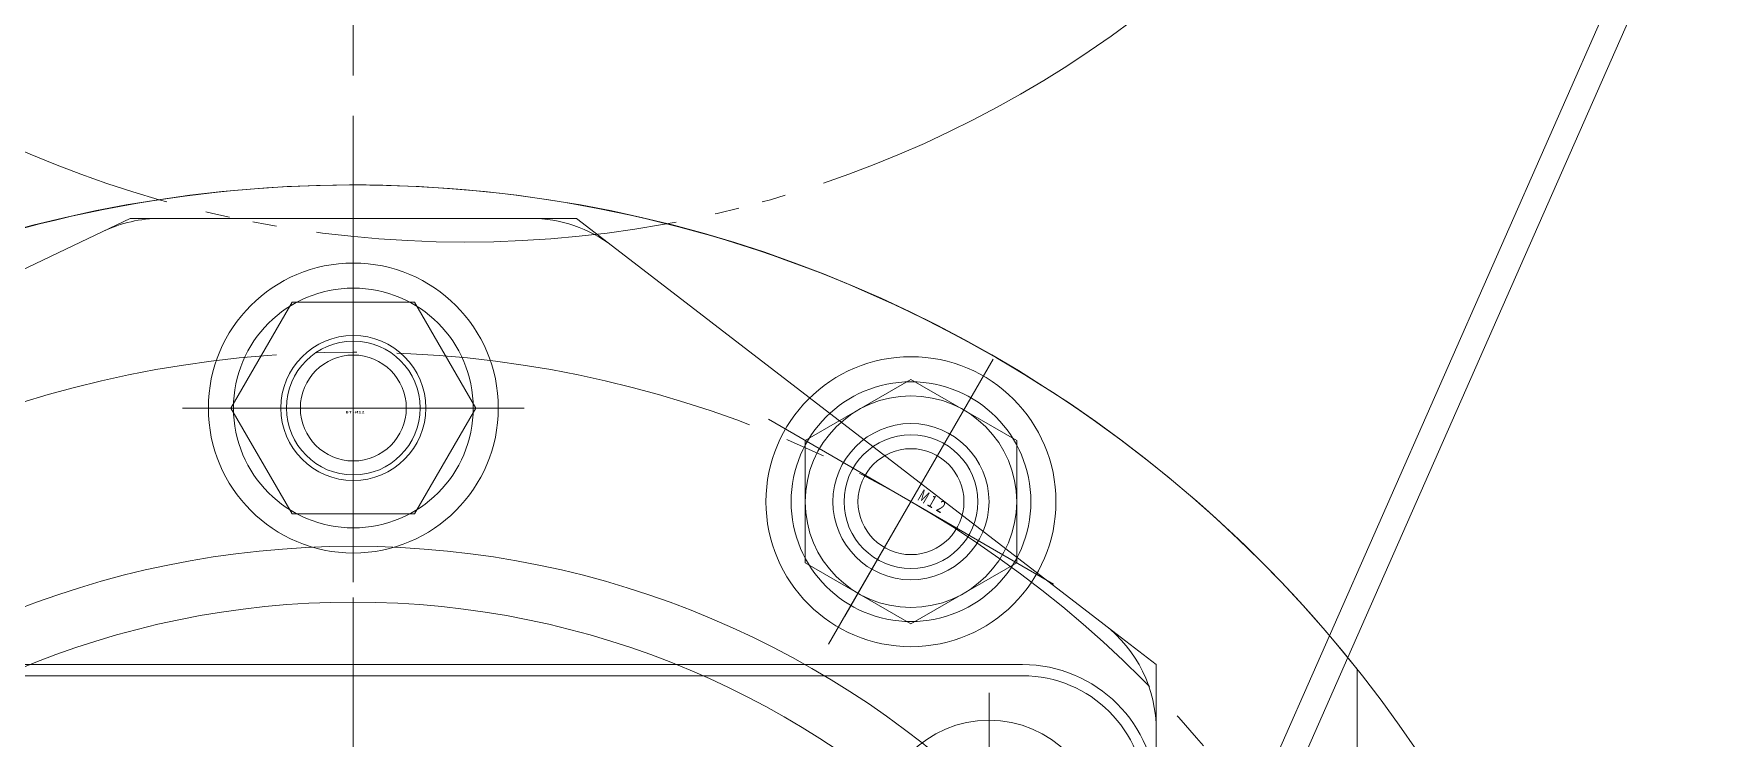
# Model space of a CAD drawing. Units: millimetres at full size. Extents: x -19442 to 19442, y -5866 to 5866.
# Drawn here: x -17697.7 to -17546.9, y -312.9 to -249.7 of the extents above; entities that cross this region are included whole.
import ezdxf
from ezdxf.enums import TextEntityAlignment as Align

# ---------------------------------------------------------------- set-up
doc = ezdxf.new("R2010")
doc.units = ezdxf.units.MM
doc.header["$LTSCALE"] = 3.6
doc.linetypes.add('CHAIN2', pattern=[12, 9, -1, 1, -1])
doc.linetypes.add('DOUBLE_CHAIN2', pattern=[12.8, 9, -1, 0.6, -0.6, 0.6, -1])
for name, color, linetype, lineweight in [('0-2_06_PHANTOM', 2, 'DOUBLE_CHAIN2', 9), ('0-3_04_HIDDEN', 7, 'Continuous', 9), ('0-4_05_CENTER', 2, 'CHAIN2', 9), ('0-6_0', 2, 'Continuous', 9), ('0-7_10_DRAFT', 1, 'Continuous', 9)]:
    doc.layers.add(name, color=color, linetype=linetype, lineweight=lineweight)
doc.styles.add('ＭＳ ゴシック', font='')
doc.styles.get('ＭＳ ゴシック').set_extended_font_data('MS Gothic')

# ---------------------------------------------------------------- blocks, each defined once
blk = doc.blocks.new('A$C06233B12_1')
at = {"layer": '0-3_04_HIDDEN'}
for radius in [82.6, 77.6]:
    blk.add_circle((0, 0), radius, dxfattribs=at)
at = {"layer": '0-4_05_CENTER'}
for p, q in [((0, 119), (0, -119)), ((44.244, 76.633), (55.756, 96.573))]:
    blk.add_line(p, q, dxfattribs=at)
blk.add_circle((0, 0), 100, dxfattribs=at)
at = {"layer": '0-6_0', "color": 134}
for centre, radius in [((0, 0), 115), ((50, 86.603), 7)]:
    blk.add_circle(centre, radius, dxfattribs=at)
blk = doc.blocks.new('12b_1')
at = {"layer": '0-3_04_HIDDEN', "linetype": 'CHAIN2'}
for p, q in [((0, -14.766), (0, 14.766)), ((14.766, 0), (-14.766, 0))]:
    blk.add_line(p, q, dxfattribs=at)
at = {"layer": '0-3_04_HIDDEN'}
for p, q in [((5.475, 9.483), (-5.475, 9.483)), ((-5.475, -9.483), (5.475, -9.483))]:
    blk.add_line(p, q, dxfattribs=at)
for points in [[(-5.475, 9.483), (-10.95, 0), (-5.475, -9.483)], [(5.475, -9.483), (10.95, 0), (5.475, 9.483)]]:
    blk.add_lwpolyline(points, dxfattribs=at)
for radius in [13, 10.75, 9.483, 6, 4.75]:
    blk.add_circle((0, 0), radius, dxfattribs=at)
at = {"layer": '0-7_10_DRAFT', "style": 'ＭＳ ゴシック', "width": 0.6}
blk.add_text('Ｍ１２', height=1.1, dxfattribs=at).set_placement((0.31, 0.093), align=Align.BOTTOM_LEFT)
blk = doc.blocks.new('A$C21846326_1')
at = {"layer": '0-3_04_HIDDEN', "rotation": 330}
blk.add_blockref('12b_1', (50, 86.603), dxfattribs=at)
at = {"layer": '0-6_0'}
blk.add_blockref('A$C06233B12_1', (0, 0), dxfattribs=at)
blk = doc.blocks.new('M12Tz_1')
at = {"layer": '0-4_05_CENTER'}
for p, q in [((0, -10.332), (0, 10.332)), ((10.332, 0), (-10.332, 0))]:
    blk.add_line(p, q, dxfattribs=at)
at = {"layer": '0-6_0', "color": 134}
for radius in [6, 4.75]:
    blk.add_circle((0, 0), radius, dxfattribs=at)
blk = doc.blocks.new('A$C5C8B0B06_1')
at = {"layer": '0-6_0', "color": 134}
for p, q in [((105, 72), (-66.091, 72)), ((-75.603, 67.317), (-109.511, 23.235)), ((-112, 15.919), (-112, -17.289)), ((-110.834, -22.448), (-75.258, -97.159))]:
    blk.add_line(p, q, dxfattribs=at)
for centre, start, end in [((-66.091, 60), 90, 142.43141), ((-100, 15.919), 142.43141, 180), ((-100, -17.289), 180, 205.46335)]:
    blk.add_arc(centre, 12, start, end, dxfattribs=at)
at = {"layer": '0-7_10_DRAFT'}
blk.add_line((-72, 72), (-55.245, 72), dxfattribs=at)
for points in [[(-75.603, 67.317), (-72, 72), (-66.091, 72)], [(-112, 15.919), (-112, 20), (-109.511, 23.235)], [(-112, -17.289), (-112, -20), (-110.834, -22.448)]]:
    blk.add_lwpolyline(points, dxfattribs=at)
at = {"layer": '0-6_0'}
for p in [(-57, 57), (-95, 0)]:
    blk.add_blockref('M12Tz_1', p, dxfattribs=at)
blk = doc.blocks.new('GM-SHYF-RH 0.4kW、1／160、＊＊V、60Hza_1')
at = {"layer": '0-6_0'}
for p, q in [((71, -92), (71, 60)), ((72, -92), (72, 60))]:
    blk.add_line(p, q, dxfattribs=at)
at = {"layer": '0-6_0', "linetype": 'CHAIN2'}
blk.add_line((69.465, 57), (44.535, 57), dxfattribs=at)
at = {"layer": '0-6_0'}
blk.add_circle((57, 57), 10, dxfattribs=at)
for radius in [12, 11]:
    blk.add_arc((60, 60), radius, 0, 90, dxfattribs=at)
blk = doc.blocks.new('A$C285C78E6_1')
at = {"layer": '0-3_04_HIDDEN', "linetype": 'CHAIN2'}
for p, q in [((0, -15.312), (0, 15.312)), ((-15.312, 0), (15.311, 0))]:
    blk.add_line(p, q, dxfattribs=at)
at = {"layer": '0-3_04_HIDDEN'}
blk.add_lwpolyline([(5.485, -9.5), (-5.485, -9.5), (-10.97, 0), (-5.485, 9.5), (5.485, 9.5), (10.97, 0)], close=True, dxfattribs=at)
for radius in [13, 10.75]:
    blk.add_circle((0, 0), radius, dxfattribs=at)
at = {"layer": '0-7_10_DRAFT', "style": 'ＭＳ ゴシック', "width": 1.9}
blk.add_text('BT-M12', height=0.2199, dxfattribs=at).set_placement((-0.7, -0.547), align=Align.BOTTOM_LEFT)
blk = doc.blocks.new('A$C7E3831AE_1')
at = {"layer": '0-3_04_HIDDEN'}
blk.add_line((90, 71.589), (90, -71.589), dxfattribs=at)
for centre, radius in [((0, 95), 6.5), ((0, 0), 82.6), ((0, 0), 77.6)]:
    blk.add_circle(centre, radius, dxfattribs=at)
blk.add_arc((0, 0), 115, 38.49995, 132.89429, dxfattribs=at)
at = {"layer": '0-4_05_CENTER'}
for p, q in [((0, 119), (0, -119)), ((-10.5, 95), (10.5, 95))]:
    blk.add_line(p, q, dxfattribs=at)
blk = doc.blocks.new('A$C43C07574_1')
at = {"layer": '0-6_0'}
for name, p in [('A$C7E3831AE_1', (0, 0)), ('A$C285C78E6_1', (0, 95))]:
    blk.add_blockref(name, p, dxfattribs=at)
at = {"layer": '0-6_0', "rotation": 270}
blk.add_blockref('A$C5C8B0B06_1', (0, 0), dxfattribs=at)
at = {"layer": '0-6_0', "xscale": -1, "rotation": 270}
blk.add_blockref('GM-SHYF-RH 0.4kW、1／160、＊＊V、60Hza_1', (0, 0), dxfattribs=at)
blk = doc.blocks.new('A$C67AA6528_1')
at = {"layer": '0-2_06_PHANTOM', "color": 7}
blk.add_circle((0, 0), 100.12, dxfattribs=at)
blk = doc.blocks.new('A$C79CD6906_1')
at = {"layer": '0-3_04_HIDDEN'}
for p, q in [((55.045, 0.928), (197.895, 324.928)), ((57.15, 0), (89.169, 72.622))]:
    blk.add_line(p, q, dxfattribs=at)
at = {"layer": '0-4_05_CENTER'}
for p, q in [((0, 330), (0, -119)), ((44.059, 76.312), (55.941, 96.893))]:
    blk.add_line(p, q, dxfattribs=at)
blk.add_circle((0, 0), 100, dxfattribs=at)
at = {"layer": '0-6_0', "color": 134}
blk.add_line((89.169, 72.622), (200, 324), dxfattribs=at)
for centre, radius in [((0, 0), 115), ((50, 86.603), 7)]:
    blk.add_circle(centre, radius, dxfattribs=at)

msp = doc.modelspace()

# ---------------------------------------------------------------- block references
at = {"layer": '0-6_0'}
for name, p in [('A$C79CD6906_1', (-17669.048, -378.253)), ('A$C67AA6528_1', (-17659.048, -168.253)), ('A$C21846326_1', (-17669.048, -378.253)), ('A$C43C07574_1', (-17669.048, -378.253))]:
    msp.add_blockref(name, p, dxfattribs=at)

doc.saveas('drawing.dxf')
